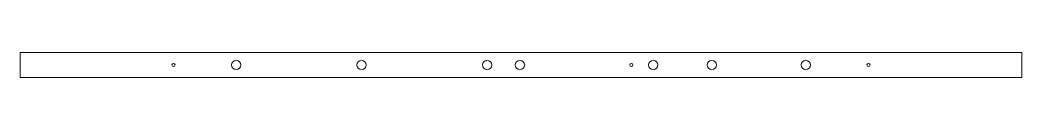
# Model space of a CAD drawing. Header units: millimetres. Extents: x -180 to 459, y 100 to 116.
import ezdxf

# ---------------------------------------------------------------- set-up
doc = ezdxf.new("R2010")
doc.units = ezdxf.units.MM
doc.layers.add('VISIBLE', color=7, linetype='Continuous', lineweight=0)

msp = doc.modelspace()

# ---------------------------------------------------------------- linework, layer by layer
at = {"layer": 'VISIBLE'}
for p, q in [((-179.9, 99.95), (-179.9, 115.95)), ((-179.9, 115.95), (459.1, 115.95)), ((459.1, 115.95), (459.1, 99.95)), ((459.1, 99.95), (-179.9, 99.95))]:
    msp.add_line(p, q, dxfattribs=at)
for centre, radius in [((-82.05, 107.95), 1), ((-42.05, 107.95), 3), ((37.95, 107.95), 3), ((117.95, 107.95), 3), ((138.95, 107.95), 3), ((209.95, 107.95), 1), ((223.95, 107.95), 3), ((261.25, 107.95), 3), ((321.25, 107.95), 3), ((361.25, 107.95), 1)]:
    msp.add_circle(centre, radius, dxfattribs=at)

doc.saveas('drawing.dxf')
